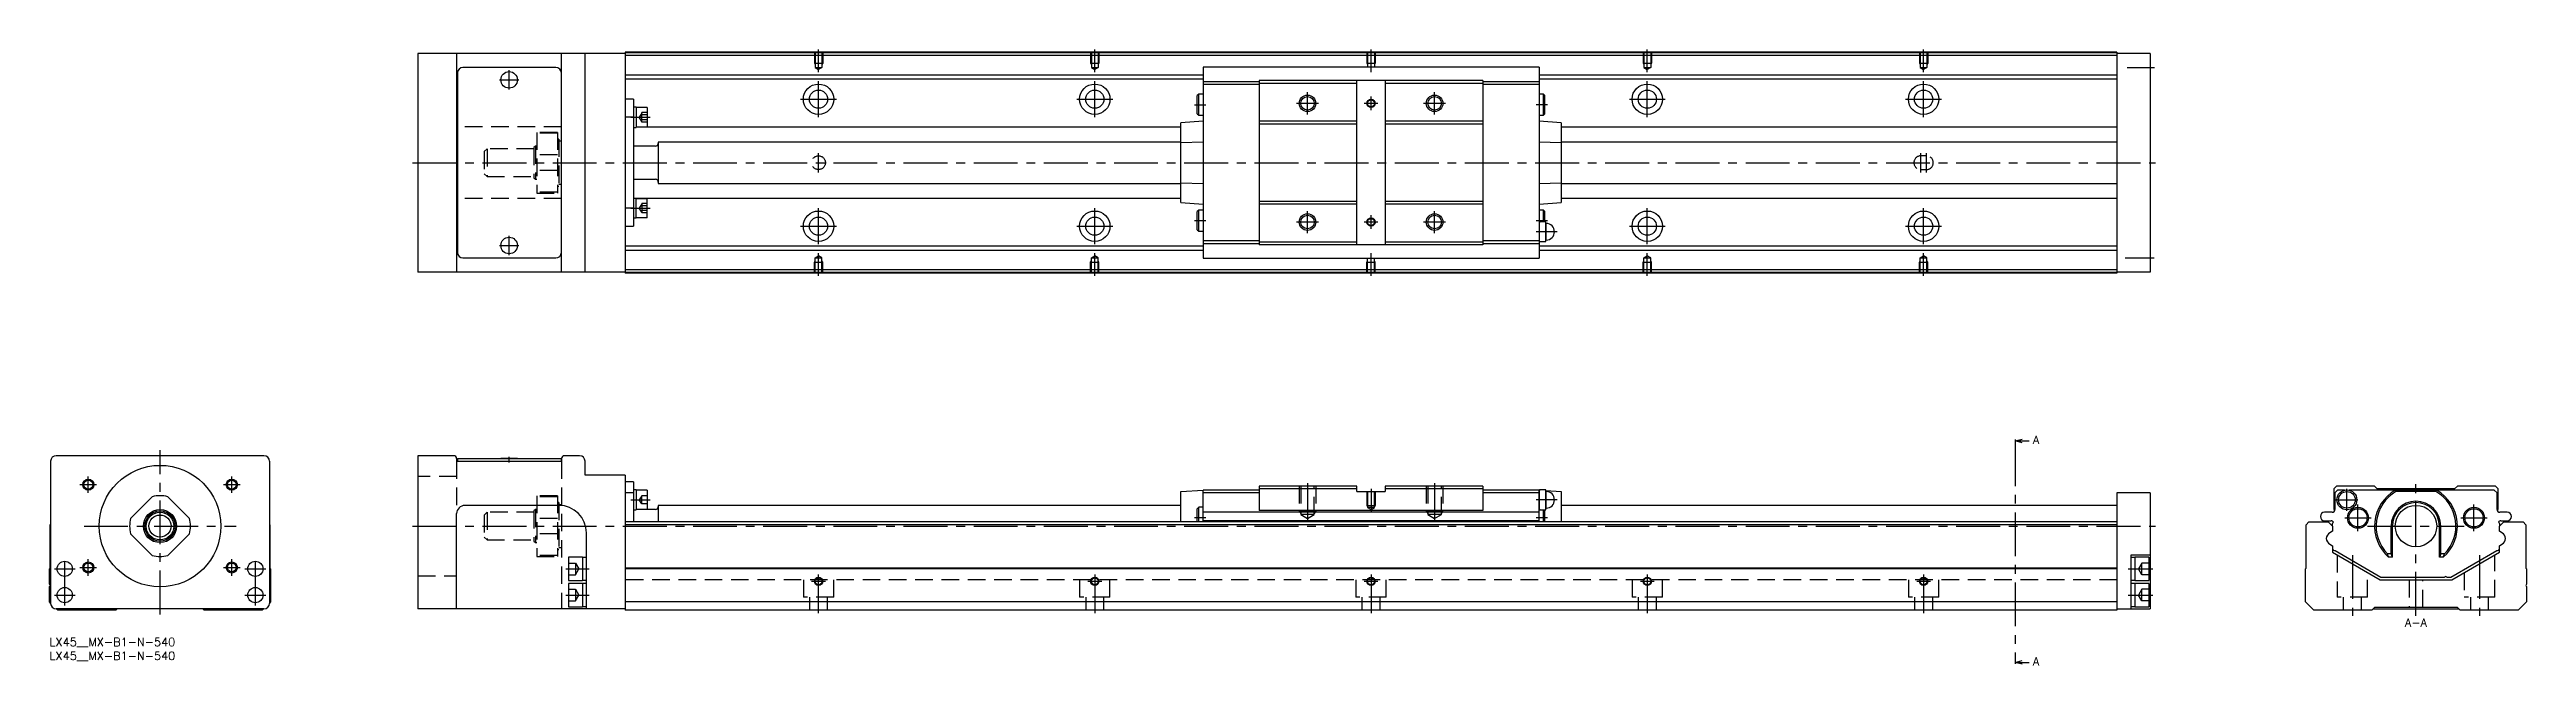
# Model space of a CAD drawing. Extents: x 0 to 897, y -10 to 213.
import ezdxf

# ---------------------------------------------------------------- set-up
doc = ezdxf.new("R2010")
doc.units = 0
doc.header["$LTSCALE"] = 0.5
doc.linetypes.add('CENTER', pattern=[50.8, 31.75, -6.35, 6.35, -6.35])
doc.linetypes.add('DASHED', pattern=[19.05, 12.7, -6.35])
for name, color, linetype in [('MSM_CENTER', 1, 'CENTER'), ('MSM_CONTINUOUS', 7, 'CONTINUOUS'), ('MSM_DASHED', 4, 'DASHED'), ('MSM_NARROW', 5, 'CONTINUOUS'), ('MSM_PART_NUMBER', 7, 'CONTINUOUS')]:
    doc.layers.add(name, color=color, linetype=linetype)
doc.styles.get("Standard").update_dxf_attribs({"font": 'txt.shx', "height": 3, "bigfont": 'bigfont.shx'})

# ---------------------------------------------------------------- blocks, each defined once
blk = doc.blocks.new('*U3')
at = {"layer": 'MSM_PART_NUMBER'}
blk.add_text('LX45__MX-B1-N-540', height=3, dxfattribs=at).set_placement((0, -3))
blk = doc.blocks.new('*U4')
at = {"layer": 'MSM_PART_NUMBER'}
blk.add_text('LX45__MX-B1-N-540', height=3, dxfattribs=at).set_placement((0, -8))

msp = doc.modelspace()

# ---------------------------------------------------------------- linework, layer by layer
at = {"layer": 'MSM_CENTER'}
for p, q in [((278.36, 204.91), (278.36, 213.12)), ((378.36, 204.91), (378.36, 213.12)), ((478.36, 204.91), (478.36, 213.12)), ((578.36, 204.91), (578.36, 213.12)), ((678.36, 204.91), (678.36, 213.12)), ((752.03, 206.62), (761.98, 206.62)), ((162.86, 202.12), (169.86, 202.12)), ((166.36, 198.62), (166.36, 205.62)), ((278.36, 188.62), (278.36, 201.62)), ((378.36, 188.62), (378.36, 201.62)), ((455.36, 189.62), (455.36, 197.62)), ((501.36, 189.62), (501.36, 197.62)), ((578.36, 188.62), (578.36, 201.62)), ((678.36, 188.62), (678.36, 201.62)), ((210.36, 188.58), (217.36, 188.58)), ((271.86, 195.12), (284.85, 195.12)), ((371.86, 195.12), (384.86, 195.12)), ((414.46, 193.12), (418.56, 193.12)), ((459.36, 193.62), (451.36, 193.62)), ((480.86, 193.62), (475.86, 193.62)), ((478.36, 191.12), (478.36, 196.12)), ((505.36, 193.62), (497.36, 193.62)), ((542.26, 193.12), (538.16, 193.12)), ((571.86, 195.12), (584.86, 195.12)), ((671.86, 195.12), (684.86, 195.12)), ((131.36, 172.12), (762.36, 172.12)), ((278.36, 168.62), (278.36, 175.62)), ((677.36, 168.62), (677.36, 175.62)), ((679.36, 168.62), (679.36, 175.62)), ((210.36, 155.67), (217.36, 155.67)), ((278.36, 142.62), (278.36, 155.62)), ((378.36, 142.62), (378.36, 155.62)), ((455.36, 146.62), (455.36, 154.62)), ((478.36, 148.12), (478.36, 153.12)), ((501.36, 146.62), (501.36, 154.62)), ((578.36, 142.62), (578.36, 155.62)), ((678.36, 142.62), (678.36, 155.62)), ((166.36, 138.62), (166.36, 145.62)), ((271.86, 149.12), (284.86, 149.12)), ((371.86, 149.12), (384.86, 149.12)), ((418.56, 151.12), (414.46, 151.12)), ((459.36, 150.62), (451.36, 150.62)), ((480.86, 150.62), (475.86, 150.62)), ((505.36, 150.62), (497.36, 150.62)), ((542.26, 151.12), (538.16, 151.12)), ((545.76, 147.12), (538.16, 147.12)), ((571.86, 149.12), (584.86, 149.12)), ((671.86, 149.12), (684.86, 149.12)), ((162.86, 142.12), (169.86, 142.12)), ((278.36, 131.12), (278.36, 139.33)), ((378.36, 131.12), (378.36, 139.33)), ((478.36, 131.12), (478.36, 139.33)), ((578.36, 131.12), (578.36, 139.33)), ((678.36, 131.12), (678.36, 139.33)), ((751.36, 137.62), (761.86, 137.62)), ((40, 8.5), (40, 68)), ((166.36, 63.5), (166.36, 65.6)), ((711.52, 70.87), (711.52, -8.37)), ((11.02, 55.5), (17.02, 55.5)), ((14.02, 52.5), (14.02, 58.5)), ((62.98, 55.5), (68.98, 55.5)), ((65.98, 52.5), (65.98, 58.5)), ((455.36, 56), (455.36, 42.3)), ((478.36, 54), (478.36, 45.5)), ((501.36, 56), (501.36, 42.3)), ((831.59, 46), (831.59, 54)), ((856.59, 8), (856.59, 56)), ((210.36, 50), (217.36, 50)), ((545.76, 50), (538.16, 50)), ((827.59, 50), (835.59, 50)), ((835.59, 38.7), (835.59, 48.3)), ((877.59, 38.7), (877.59, 48.3)), ((12.5, 40.5), (67.5, 40.5)), ((131.36, 40.5), (762.36, 40.5)), ((418.56, 43.5), (414.46, 43.5)), ((542.26, 43.5), (538.16, 43.5)), ((830.79, 43.5), (840.39, 43.5)), ((839.09, 40.5), (874.09, 40.5)), ((872.79, 43.5), (882.39, 43.5)), ((5.5, 11.75), (5.5, 28.75)), ((14.02, 22.5), (14.02, 28.5)), ((65.98, 22.5), (65.98, 28.5)), ((74.5, 11.75), (74.5, 28.75)), ((833.59, 29.97), (833.59, 8)), ((879.59, 29.97), (879.59, 8)), ((1.75, 25), (9.25, 25)), ((11.02, 25.5), (17.02, 25.5)), ((62.98, 25.5), (68.98, 25.5)), ((70.75, 25), (78.25, 25)), ((186.86, 25), (195.36, 25)), ((275.86, 20.5), (280.86, 20.5)), ((278.36, 9), (278.36, 23)), ((375.86, 20.5), (380.86, 20.5)), ((378.36, 23), (378.36, 9)), ((475.86, 20.5), (480.86, 20.5)), ((478.36, 23), (478.36, 9)), ((575.86, 20.5), (580.86, 20.5)), ((578.36, 23), (578.36, 9)), ((675.86, 20.5), (680.86, 20.5)), ((678.36, 23), (678.36, 9)), ((752.36, 25), (761.36, 25)), ((1.75, 15.5), (9.25, 15.5)), ((70.75, 15.5), (78.25, 15.5)), ((186.86, 15.5), (195.36, 15.5)), ((752.36, 15.5), (761.36, 15.5))]:
    msp.add_line(p, q, dxfattribs=at)
at = {"layer": 'MSM_CONTINUOUS'}
for p, q in [((133.36, 211.72), (133.36, 132.52)), ((208.36, 211.72), (133.36, 211.72)), ((147.36, 211.72), (147.36, 132.52)), ((183.26, 206.62), (149.66, 206.62)), ((185.36, 132.52), (185.36, 211.72)), ((193.86, 132.52), (193.86, 211.72)), ((748.36, 212.12), (208.36, 212.12)), ((208.36, 212.12), (208.36, 132.12)), ((748.36, 211.92), (208.36, 211.92)), ((748.36, 210.92), (208.36, 210.92)), ((417.56, 206.72), (417.56, 137.52)), ((539.16, 206.72), (417.56, 206.72)), ((539.16, 206.72), (539.16, 137.52)), ((748.36, 212.12), (748.36, 132.12)), ((760.36, 211.72), (748.36, 211.72)), ((760.36, 211.72), (760.36, 132.52)), ((147.66, 202.22), (147.36, 202.22)), ((147.66, 197.72), (147.36, 197.72)), ((147.66, 204.62), (147.66, 139.62)), ((185.26, 139.62), (185.26, 204.62)), ((185.36, 202.22), (185.26, 202.22)), ((185.36, 197.72), (185.26, 197.72)), ((417.56, 203.87), (208.36, 203.87)), ((417.56, 202.37), (208.36, 202.37)), ((437.86, 201.47), (417.56, 201.47)), ((437.86, 200.47), (417.56, 200.47)), ((518.86, 201.87), (437.86, 201.87)), ((437.86, 201.87), (437.86, 142.37)), ((473.26, 200.87), (437.86, 200.87)), ((473.26, 142.37), (473.26, 201.87)), ((483.46, 201.87), (483.46, 142.37)), ((518.86, 200.87), (483.46, 200.87)), ((518.86, 201.87), (518.86, 142.37)), ((539.16, 201.47), (518.86, 201.47)), ((539.16, 200.47), (518.86, 200.47)), ((748.36, 203.87), (539.16, 203.87)), ((748.36, 202.37), (539.16, 202.37)), ((211.36, 195.12), (208.36, 195.12)), ((211.36, 188.65), (208.36, 188.65)), ((211.36, 195.12), (211.36, 149.12)), ((212.36, 192.23), (211.36, 192.23)), ((212.36, 192.23), (212.36, 184.93)), ((216.36, 192.08), (212.36, 192.08)), ((216.36, 192.08), (216.36, 185.08)), ((415.96, 196.92), (415.46, 196.42)), ((415.46, 189.82), (415.46, 196.42)), ((415.46, 189.82), (415.96, 189.32)), ((415.96, 189.32), (415.96, 196.92)), ((417.56, 196.92), (415.96, 196.92)), ((415.96, 189.32), (417.56, 189.32)), ((540.76, 196.92), (539.16, 196.92)), ((539.16, 189.32), (540.76, 189.32)), ((541.26, 196.42), (540.76, 196.92)), ((540.76, 189.32), (540.76, 196.92)), ((540.76, 189.32), (541.26, 189.82)), ((541.26, 189.82), (541.26, 196.42)), ((147.66, 185.12), (147.36, 185.12)), ((185.36, 185.12), (185.26, 185.12)), ((185.36, 179.87), (185.26, 179.87)), ((211.36, 184.93), (212.36, 184.93)), ((212.36, 185.08), (216.36, 185.08)), ((409.56, 185.05), (212.36, 185.05)), ((220.36, 179.62), (220.36, 164.62)), ((409.56, 179.62), (220.36, 179.62)), ((417.56, 187.12), (409.56, 186.57)), ((409.56, 157.68), (409.56, 186.57)), ((417.56, 179.61), (409.56, 179.36)), ((473.26, 187.12), (437.86, 187.12)), ((473.26, 186.12), (437.86, 186.12)), ((518.86, 187.12), (483.46, 187.12)), ((518.86, 186.12), (483.46, 186.12)), ((547.16, 186.57), (539.16, 187.12)), ((547.16, 179.36), (539.16, 179.61)), ((547.16, 186.57), (547.16, 157.68)), ((748.36, 185.05), (547.16, 185.05)), ((748.36, 179.62), (547.16, 179.62)), ((219.36, 178.12), (211.36, 178.12)), ((185.26, 164.37), (185.36, 164.37)), ((211.36, 166.12), (219.36, 166.12)), ((220.36, 164.62), (409.56, 164.62)), ((409.56, 164.89), (417.56, 164.64)), ((539.16, 164.64), (547.16, 164.89)), ((547.16, 164.62), (748.36, 164.62)), ((147.66, 159.12), (147.36, 159.12)), ((185.36, 159.12), (185.26, 159.12)), ((211.36, 155.6), (208.36, 155.6)), ((211.36, 159.32), (212.36, 159.32)), ((212.36, 152.02), (212.36, 159.32)), ((409.56, 159.2), (212.36, 159.2)), ((212.36, 159.17), (216.36, 159.17)), ((216.36, 152.17), (216.36, 159.17)), ((409.56, 157.68), (417.56, 157.12)), ((415.96, 154.92), (415.46, 154.42)), ((415.46, 147.82), (415.46, 154.42)), ((415.96, 147.32), (415.96, 154.92)), ((417.56, 154.92), (415.96, 154.92)), ((473.26, 158.12), (437.86, 158.12)), ((473.26, 157.12), (437.86, 157.12)), ((518.86, 158.12), (483.46, 158.12)), ((518.86, 157.12), (483.46, 157.12)), ((539.16, 157.12), (547.16, 157.68)), ((540.76, 154.92), (539.16, 154.92)), ((541.26, 154.42), (540.76, 154.92)), ((540.76, 150.72), (540.76, 154.92)), ((541.26, 150.72), (541.26, 154.42)), ((748.36, 159.2), (547.16, 159.2)), ((147.66, 146.52), (147.36, 146.52)), ((185.36, 146.52), (185.26, 146.52)), ((208.36, 149.12), (211.36, 149.12)), ((212.36, 152.02), (211.36, 152.02)), ((216.36, 152.17), (212.36, 152.17)), ((415.46, 147.82), (415.96, 147.32)), ((415.96, 147.32), (417.56, 147.32)), ((437.86, 143.77), (417.56, 143.77)), ((539.16, 143.77), (518.86, 143.77)), ((539.32, 150.72), (539.16, 150.12)), ((539.16, 144.12), (539.32, 143.52)), ((539.32, 143.52), (539.32, 150.72)), ((541.6, 150.72), (539.32, 150.72)), ((539.32, 143.52), (541.6, 143.52)), ((541.6, 143.52), (541.6, 150.72)), ((541.76, 150.12), (541.6, 150.72)), ((541.6, 143.52), (541.76, 144.12)), ((541.76, 144.12), (541.76, 150.12)), ((147.36, 142.02), (147.66, 142.02)), ((149.66, 137.62), (183.26, 137.62)), ((185.26, 142.02), (185.36, 142.02)), ((417.56, 141.87), (208.36, 141.87)), ((417.56, 140.37), (208.36, 140.37)), ((437.86, 142.77), (417.56, 142.77)), ((417.56, 137.52), (539.16, 137.52)), ((473.26, 143.37), (437.86, 143.37)), ((518.86, 142.37), (437.86, 142.37)), ((518.86, 143.37), (483.46, 143.37)), ((539.16, 142.77), (518.86, 142.77)), ((748.36, 141.87), (539.16, 141.87)), ((748.36, 140.37), (539.16, 140.37)), ((208.36, 132.52), (133.36, 132.52)), ((748.36, 133.32), (208.36, 133.32)), ((748.36, 132.32), (208.36, 132.32)), ((748.36, 132.12), (208.36, 132.12)), ((760.36, 132.52), (748.36, 132.52)), ((711.52, 71.37), (714.02, 72.04)), ((711.52, 71.87), (711.52, 70.87)), ((0.4, 64), (0.4, 12.5)), ((77.6, 66), (2.4, 66)), ((79.6, 64), (79.6, 12.5)), ((146.36, 66), (133.36, 66)), ((133.36, 66), (133.36, 10.5)), ((147.36, 65), (147.36, 64)), ((147.36, 64), (185.36, 64)), ((147.66, 65), (147.66, 64)), ((147.66, 65), (185.26, 65)), ((163.36, 65.1), (169.36, 65.1)), ((163.36, 65.1), (163.36, 65)), ((169.36, 65), (169.36, 65.1)), ((185.26, 65), (185.26, 64)), ((185.36, 64), (185.36, 65)), ((191.86, 66), (186.36, 66)), ((193.86, 59), (193.86, 64)), ((711.52, 71.37), (716.52, 71.37)), ((714.02, 70.7), (711.52, 71.37)), ((208.36, 59), (193.86, 59)), ((208.36, 59), (208.36, 10)), ((211.36, 56.5), (208.36, 56.5)), ((211.36, 56.5), (211.36, 42)), ((473.26, 55), (437.86, 55)), ((437.86, 55), (437.86, 46.15)), ((473.26, 54), (437.86, 54)), ((473.26, 53), (473.26, 55)), ((483.46, 55), (483.46, 53)), ((518.86, 55), (483.46, 55)), ((518.86, 54), (483.46, 54)), ((518.86, 55), (518.86, 46.15)), ((827.84, 55), (826.84, 54)), ((826.84, 54), (826.84, 46.62)), ((841.59, 55), (827.84, 55)), ((842.59, 54), (841.59, 55)), ((870.59, 54), (842.59, 54)), ((871.59, 55), (870.59, 54)), ((885.34, 55), (871.59, 55)), ((886.34, 54), (885.34, 55)), ((886.34, 46.62), (886.34, 54)), ((29.36, 43.3), (37.2, 51.14)), ((42.8, 51.14), (50.64, 43.3)), ((147.36, 10.5), (147.36, 45)), ((184.36, 48), (150.36, 48)), ((211.36, 52.5), (208.36, 52.5)), ((212.36, 53.65), (211.36, 53.65)), ((211.36, 46.35), (212.36, 46.35)), ((212.36, 53.65), (212.36, 46.35)), ((216.36, 53.5), (212.36, 53.5)), ((219.36, 46.5), (212.36, 46.5)), ((216.36, 53.5), (216.36, 46.5)), ((220.36, 48), (220.36, 42)), ((409.56, 48), (220.36, 48)), ((409.56, 53), (417.56, 53.5)), ((409.56, 42), (409.56, 53)), ((415.96, 47.3), (415.46, 46.8)), ((415.46, 42), (415.46, 46.8)), ((415.96, 42), (415.96, 47.3)), ((417.56, 47.3), (415.96, 47.3)), ((437.86, 53.5), (417.56, 53.5)), ((417.56, 42), (417.56, 53.5)), ((437.86, 52.5), (417.56, 52.5)), ((539.16, 45.5), (417.56, 45.5)), ((518.86, 46.15), (437.86, 46.15)), ((473.26, 53), (483.46, 53)), ((539.16, 53.5), (518.86, 53.5)), ((539.16, 52.5), (518.86, 52.5)), ((539.32, 53.6), (539.16, 53)), ((539.16, 53.5), (539.29, 53.49)), ((539.16, 42), (539.16, 53.5)), ((539.16, 47), (539.32, 46.4)), ((539.32, 46.4), (539.32, 53.6)), ((541.6, 53.6), (539.32, 53.6)), ((539.32, 46.4), (541.6, 46.4)), ((540.76, 42), (540.76, 46.4)), ((541.26, 42), (541.26, 46.4)), ((541.76, 53), (541.6, 53.6)), ((541.6, 46.4), (541.6, 53.6)), ((541.6, 46.4), (541.76, 47)), ((541.67, 53.34), (547.16, 53)), ((541.76, 47), (541.76, 53)), ((547.16, 53), (547.16, 42)), ((748.36, 48), (547.16, 48)), ((760.36, 52.5), (748.36, 52.5)), ((748.36, 52.5), (748.36, 10)), ((760.36, 52.5), (760.36, 10.5)), ((826.24, 45.5), (823.54, 45.5)), ((828.24, 53.5), (827.24, 52.5)), ((827.24, 52.5), (827.24, 46.5)), ((830.74, 53.5), (828.24, 53.5)), ((884.94, 53.5), (832.43, 53.5)), ((849.1, 53.5), (849.35, 53)), ((863.82, 53), (849.35, 53)), ((863.82, 53), (864.07, 53.5)), ((885.94, 52.5), (884.94, 53.5)), ((885.94, 46.5), (885.94, 52.5)), ((889.64, 45.5), (886.94, 45.5)), ((0.2, 41), (0.4, 41.2)), ((0.2, 25.2), (0.2, 41)), ((37.2, 29.86), (29.36, 37.7)), ((50.64, 37.7), (42.8, 29.86)), ((79.6, 41.2), (79.8, 41)), ((79.8, 41), (79.8, 25.2)), ((194.36, 10.5), (194.36, 38)), ((748.36, 42), (208.36, 42)), ((748.36, 41), (208.36, 41)), ((539.16, 42.4), (417.56, 42.4)), ((816.79, 41), (817.79, 42)), ((816.79, 25.2), (816.79, 41)), ((817.79, 42), (824.84, 42)), ((823.54, 42.4), (825.84, 42.4)), ((824.84, 42), (826.34, 40.5)), ((826.34, 38.61), (825.44, 38.1)), ((826.29, 41.2), (826.29, 40.55)), ((826.34, 40.5), (826.34, 38.61)), ((847.59, 30.44), (847.59, 40.5)), ((848.09, 29.22), (848.09, 40.5)), ((865.09, 29.22), (865.09, 40.5)), ((865.59, 30.44), (865.59, 40.5)), ((886.84, 40.5), (888.34, 42)), ((886.84, 38.61), (886.84, 40.5)), ((887.73, 38.1), (886.84, 38.61)), ((886.89, 40.55), (886.89, 41.2)), ((887.34, 42.4), (889.64, 42.4)), ((888.34, 42), (895.39, 42)), ((895.39, 42), (896.39, 41)), ((896.39, 41), (896.39, 25.2)), ((192.86, 29.25), (187.86, 29.25)), ((187.86, 29.25), (187.86, 20.75)), ((192.86, 29.25), (192.86, 20.75)), ((194.36, 29.15), (192.86, 29.15)), ((760.36, 30), (753.36, 30)), ((753.36, 30), (753.36, 10.5)), ((754.86, 29.15), (753.36, 29.15)), ((759.86, 29.25), (754.86, 29.25)), ((754.86, 29.25), (754.86, 20.75)), ((759.86, 29.25), (759.86, 20.75)), ((825.44, 33.9), (826.34, 33.39)), ((826.34, 33.39), (826.34, 31)), ((826.34, 31), (843.66, 21)), ((827.09, 31.61), (827.29, 31.61)), ((827.29, 31.61), (843.92, 22)), ((847.59, 30.44), (846.23, 30.44)), ((848.09, 29.22), (846.7, 29.22)), ((848.09, 29.22), (847.59, 30.44)), ((865.59, 30.44), (865.09, 29.22)), ((866.47, 29.22), (865.09, 29.22)), ((866.95, 30.44), (865.59, 30.44)), ((869.25, 22), (885.89, 31.61)), ((869.52, 21), (886.84, 31)), ((885.89, 31.61), (886.09, 31.61)), ((886.84, 33.39), (887.73, 33.9)), ((886.84, 31), (886.84, 33.39)), ((0, 25), (0.2, 25.2)), ((0, 19.4), (0, 25)), ((0, 13), (0, 18.6)), ((79.8, 25.2), (80, 25)), ((80, 25), (80, 13)), ((187.86, 20.75), (192.86, 20.75)), ((192.86, 19.75), (187.86, 19.75)), ((187.86, 19.75), (187.86, 11.25)), ((192.86, 20.85), (194.36, 20.85)), ((192.86, 19.75), (192.86, 11.25)), ((194.36, 19.65), (192.86, 19.65)), ((748.36, 25.2), (208.36, 25.2)), ((748.36, 25), (208.36, 25)), ((753.36, 20.85), (754.86, 20.85)), ((754.86, 19.65), (753.36, 19.65)), ((754.86, 20.75), (759.86, 20.75)), ((759.86, 19.75), (754.86, 19.75)), ((754.86, 19.75), (754.86, 11.25)), ((759.86, 19.75), (759.86, 11.25)), ((816.59, 25), (816.79, 25.2)), ((816.59, 13), (816.59, 25)), ((843.66, 21), (869.52, 21)), ((843.92, 22), (866.94, 22)), ((867.74, 22), (869.25, 22)), ((896.39, 25.2), (896.59, 25)), ((896.59, 25), (896.59, 19.4)), ((896.59, 18.6), (896.59, 13)), ((0.4, 12.6), (0, 13)), ((77.6, 10.5), (2.4, 10.5)), ((3, 10), (2.5, 10.5)), ((24, 10), (3, 10)), ((24.5, 10.5), (24, 10)), ((56, 10), (55.5, 10.5)), ((77, 10), (56, 10)), ((77.5, 10.5), (77, 10)), ((80, 13), (79.6, 12.6)), ((208.36, 10.5), (133.36, 10.5)), ((187.86, 11.25), (192.86, 11.25)), ((192.86, 11.35), (194.36, 11.35)), ((748.36, 13), (208.36, 13)), ((748.36, 10), (208.36, 10)), ((748.36, 10.5), (760.36, 10.5)), ((753.36, 11.35), (754.86, 11.35)), ((754.86, 11.25), (759.86, 11.25)), ((819.59, 10), (816.59, 13)), ((840.59, 10), (819.59, 10)), ((841.59, 11), (840.59, 10)), ((841.09, 10.5), (872.09, 10.5)), ((871.59, 11), (841.59, 11)), ((872.59, 10), (871.59, 11)), ((893.59, 10), (872.59, 10)), ((896.59, 13), (893.59, 10)), ((711.52, -8.87), (714.02, -8.2)), ((711.52, -8.37), (711.52, -9.37)), ((711.52, -8.87), (716.52, -8.87)), ((714.02, -9.54), (711.52, -8.87))]:
    msp.add_line(p, q, dxfattribs=at)
for centre, radius in [((166.36, 202.12), 3), ((278.36, 195.12), 5.5), ((278.36, 195.12), 3.3), ((378.36, 195.12), 5.5), ((378.36, 195.12), 3.3), ((578.36, 195.12), 5.5), ((578.36, 195.12), 3.3), ((678.36, 195.12), 5.5), ((678.36, 195.12), 3.3), ((455.36, 193.62), 2.46), ((478.36, 193.62), 1.23), ((501.36, 193.62), 2.46), ((278.36, 149.12), 5.5), ((278.36, 149.12), 3.3), ((378.36, 149.12), 5.5), ((378.36, 149.12), 3.3), ((455.36, 150.62), 2.46), ((501.36, 150.62), 2.46), ((578.36, 149.12), 5.5), ((578.36, 149.12), 3.3), ((678.36, 149.12), 5.5), ((678.36, 149.12), 3.3), ((166.36, 142.12), 3), ((478.36, 150.62), 1.23), ((14.02, 55.5), 1.62), ((40, 40.5), 22), ((65.98, 55.5), 1.62), ((40, 40.5), 6), ((40, 40.5), 5.5), ((40, 40.5), 5), ((831.59, 50), 3.6), ((831.59, 50), 3), ((835.59, 43.5), 3.8), ((835.59, 43.5), 3.3), ((856.59, 40.5), 7.5), ((877.59, 43.5), 3.8), ((877.59, 43.5), 3.3), ((40, 40.5), 4), ((5.5, 25), 2.75), ((14.02, 25.5), 1.62), ((65.98, 25.5), 1.62), ((74.5, 25), 2.75), ((5.5, 15.5), 2.75), ((74.5, 15.5), 2.75), ((278.36, 20.5), 1.23), ((378.36, 20.5), 1.23), ((478.36, 20.5), 1.23), ((578.36, 20.5), 1.23), ((678.36, 20.5), 1.23)]:
    msp.add_circle(centre, radius, dxfattribs=at)
for centre, radius, start, end in [((149.66, 204.62), 2, 90, 180), ((183.26, 204.62), 2, 0, 90), ((219.36, 179.12), 1, 270, 0), ((219.36, 165.12), 1, 0, 90), ((541.76, 147.12), 3, 270, 90), ((149.66, 139.62), 2, 180, 270), ((183.26, 139.62), 2, 270, 0), ((2.4, 64), 2, 90, 180), ((77.6, 64), 2, 0, 90), ((146.36, 65), 1, 360, 90), ((186.36, 65), 1, 90, 180), ((191.86, 64), 2, 360, 90), ((40, 40.5), 11, 75.27264, 104.72736), ((150.36, 45), 3, 90, 180), ((184.36, 38), 10, 0, 90), ((219.36, 47.5), 1, 270, 0), ((541.76, 50), 3, 270, 90), ((823.54, 43.95), 1.55, 90, 270), ((826.24, 46.5), 1, 270, 0), ((827.34, 46.62), 0.5, 180, 251.07258), ((856.59, 40.5), 15, 119.92643, 228.76392), ((856.59, 40.5), 14.44, 120.05097, 224.15139), ((856.59, 40.5), 9, 0, 180), ((856.59, 40.5), 8.5, 0, 180), ((856.59, 40.5), 14.44, 315.84861, 59.94903), ((856.59, 40.5), 15, 311.23608, 60.07357), ((886.94, 46.5), 1, 180, 270), ((885.84, 46.62), 0.5, 289.00551, 0), ((889.64, 43.95), 1.55, 270, 90), ((40, 40.5), 11, 165.27264, 194.72736), ((40, 40.5), 11, 345.27264, 14.72736), ((826.74, 35.85), 2.6, 120.00003, 176.58933), ((826.74, 36.15), 2.6, 183.41067, 239.99996), ((825.84, 41.4), 1, 30.09191, 90), ((827.09, 41.2), 0.8, 118.74892, 180), ((887.34, 41.4), 1, 90, 149.90809), ((886.09, 41.2), 0.8, 0, 61.25108), ((886.43, 35.85), 2.6, 3.41067, 59.99996), ((886.43, 36.15), 2.6, 300.00004, 356.58933), ((40, 40.5), 11, 255.27264, 284.72736), ((827.09, 32.41), 0.8, 200.37237, 270), ((886.08, 45.2), 42.5, 200.31634, 202.08228), ((827.11, 45.19), 42.48, 337.91729, 339.6841), ((886.09, 32.41), 0.8, 270, 339.63587), ((-0.3, 19), 0.5, 306.8699, 53.1301), ((867.34, 21.7), 0.5, 36.8699, 143.1301), ((896.89, 19), 0.5, 126.8699, 233.1301), ((2.4, 12.5), 2, 180, 270), ((77.6, 12.5), 2, 270, 0)]:
    msp.add_arc(centre, radius, start, end, dxfattribs=at)
at = {"layer": 'MSM_DASHED'}
for p, q in [((276.86, 212.12), (276.86, 208.12)), ((276.86, 208.12), (277.13, 207.66)), ((276.86, 208.12), (279.86, 208.12)), ((277.13, 212.12), (277.13, 206.62)), ((277.13, 206.62), (278.36, 205.91)), ((277.13, 206.62), (279.59, 206.62)), ((279.59, 206.62), (278.36, 205.91)), ((279.59, 212.12), (279.59, 206.62)), ((279.86, 208.12), (279.59, 207.66)), ((279.86, 212.12), (279.86, 208.12)), ((376.86, 212.12), (376.86, 208.12)), ((376.86, 208.12), (379.86, 208.12)), ((376.86, 208.12), (377.13, 207.66)), ((377.13, 212.12), (377.13, 206.62)), ((377.13, 206.62), (379.59, 206.62)), ((377.13, 206.62), (378.36, 205.91)), ((379.59, 206.62), (378.36, 205.91)), ((379.59, 212.12), (379.59, 206.62)), ((379.86, 208.12), (379.59, 207.66)), ((379.86, 212.12), (379.86, 208.12)), ((476.86, 212.12), (476.86, 208.12)), ((476.86, 208.12), (479.86, 208.12)), ((476.86, 208.12), (477.13, 207.66)), ((477.13, 212.12), (477.13, 206.72)), ((479.59, 212.12), (479.59, 206.72)), ((479.86, 208.12), (479.59, 207.66)), ((479.86, 212.12), (479.86, 208.12)), ((576.86, 212.12), (576.86, 208.12)), ((576.86, 208.12), (579.86, 208.12)), ((576.86, 208.12), (577.13, 207.66)), ((577.13, 212.12), (577.13, 206.62)), ((577.13, 206.62), (579.59, 206.62)), ((577.13, 206.62), (578.36, 205.91)), ((579.59, 206.62), (578.36, 205.91)), ((579.59, 212.12), (579.59, 206.62)), ((579.86, 208.12), (579.59, 207.66)), ((579.86, 212.12), (579.86, 208.12)), ((676.86, 212.12), (676.86, 208.12)), ((676.86, 208.12), (679.86, 208.12)), ((676.86, 208.12), (677.13, 207.66)), ((677.13, 212.12), (677.13, 206.62)), ((677.13, 206.62), (679.59, 206.62)), ((677.13, 206.62), (678.36, 205.91)), ((679.59, 206.62), (678.36, 205.91)), ((679.59, 212.12), (679.59, 206.62)), ((679.86, 208.12), (679.59, 207.66)), ((679.86, 212.12), (679.86, 208.12)), ((214.36, 190.08), (213.49, 188.58)), ((214.36, 187.08), (213.49, 188.58)), ((214.36, 186.85), (214.36, 190.31)), ((216.36, 190.31), (214.36, 190.31)), ((216.36, 189.45), (214.36, 189.45)), ((185.26, 185.12), (147.66, 185.12)), ((176.36, 183.12), (176.36, 161.12)), ((183.86, 183.12), (176.36, 183.12)), ((183.86, 182.76), (176.36, 182.76)), ((183.86, 183.12), (183.86, 161.12)), ((184.36, 180.62), (183.86, 180.62)), ((184.36, 180.62), (184.36, 163.62)), ((185.26, 179.87), (184.36, 179.87)), ((216.36, 187.71), (214.36, 187.71)), ((216.36, 186.85), (214.36, 186.85)), ((158.36, 177.12), (157.36, 176.12)), ((157.36, 176.12), (157.36, 168.12)), ((158.36, 177.12), (158.36, 167.12)), ((175.36, 177.12), (158.36, 177.12)), ((175.86, 178.12), (175.36, 177.62)), ((175.36, 177.62), (175.36, 166.62)), ((175.86, 178.12), (175.86, 166.12)), ((176.36, 178.12), (175.86, 178.12)), ((183.86, 174.92), (176.36, 174.92)), ((679.36, 174.62), (677.36, 174.62)), ((157.36, 168.12), (158.36, 167.12)), ((158.36, 167.12), (175.36, 167.12)), ((175.36, 166.62), (175.86, 166.12)), ((175.86, 166.12), (176.36, 166.12)), ((183.86, 169.33), (176.36, 169.33)), ((183.86, 161.49), (176.36, 161.49)), ((183.86, 163.62), (184.36, 163.62)), ((184.36, 164.37), (185.26, 164.37)), ((677.36, 169.62), (679.36, 169.62)), ((185.26, 159.12), (147.66, 159.12)), ((176.36, 161.12), (183.86, 161.12)), ((214.36, 157.17), (213.49, 155.67)), ((214.36, 154.17), (213.49, 155.67)), ((214.36, 157.4), (214.36, 153.94)), ((216.36, 157.4), (214.36, 157.4)), ((216.36, 156.54), (214.36, 156.54)), ((216.36, 154.8), (214.36, 154.8)), ((216.36, 153.94), (214.36, 153.94)), ((276.86, 136.12), (277.13, 136.59)), ((276.86, 132.12), (276.86, 136.12)), ((276.86, 136.12), (279.86, 136.12)), ((277.13, 137.62), (278.36, 138.33)), ((277.13, 132.12), (277.13, 137.62)), ((277.13, 137.62), (279.59, 137.62)), ((279.59, 137.62), (278.36, 138.33)), ((279.59, 132.12), (279.59, 137.62)), ((279.86, 136.12), (279.59, 136.59)), ((279.86, 132.12), (279.86, 136.12)), ((376.86, 136.12), (377.13, 136.59)), ((376.86, 136.12), (379.86, 136.12)), ((376.86, 132.12), (376.86, 136.12)), ((377.13, 137.62), (378.36, 138.33)), ((377.13, 137.62), (379.59, 137.62)), ((377.13, 132.12), (377.13, 137.62)), ((379.59, 137.62), (378.36, 138.33)), ((379.59, 132.12), (379.59, 137.62)), ((379.86, 136.12), (379.59, 136.59)), ((379.86, 132.12), (379.86, 136.12)), ((476.86, 136.12), (477.13, 136.59)), ((476.86, 136.12), (479.86, 136.12)), ((476.86, 132.12), (476.86, 136.12)), ((477.13, 132.12), (477.13, 137.52)), ((479.59, 132.12), (479.59, 137.52)), ((479.86, 136.12), (479.59, 136.59)), ((479.86, 132.12), (479.86, 136.12)), ((576.86, 136.12), (577.13, 136.59)), ((576.86, 136.12), (579.86, 136.12)), ((576.86, 132.12), (576.86, 136.12)), ((577.13, 137.62), (578.36, 138.33)), ((577.13, 137.62), (579.59, 137.62)), ((577.13, 132.12), (577.13, 137.62)), ((579.59, 137.62), (578.36, 138.33)), ((579.59, 132.12), (579.59, 137.62)), ((579.86, 136.12), (579.59, 136.59)), ((579.86, 132.12), (579.86, 136.12)), ((676.86, 136.12), (677.13, 136.59)), ((676.86, 136.12), (679.86, 136.12)), ((676.86, 132.12), (676.86, 136.12)), ((677.13, 137.62), (678.36, 138.33)), ((677.13, 137.62), (679.59, 137.62)), ((677.13, 132.12), (677.13, 137.62)), ((679.59, 137.62), (678.36, 138.33)), ((679.59, 132.12), (679.59, 137.62)), ((679.86, 136.12), (679.59, 136.59)), ((679.86, 132.12), (679.86, 136.12)), ((147.36, 64), (147.36, 45)), ((185.36, 64), (185.36, 10.5)), ((147.36, 58.5), (133.36, 58.5)), ((452.36, 55), (452.36, 46)), ((452.9, 55), (452.9, 44.72)), ((457.82, 44.72), (457.82, 55)), ((458.36, 55), (458.36, 46)), ((498.36, 55), (498.36, 46)), ((498.9, 55), (498.9, 44.72)), ((503.82, 44.72), (503.82, 55)), ((504.36, 55), (504.36, 46)), ((158.36, 45.5), (157.36, 44.5)), ((175.36, 45.5), (158.36, 45.5)), ((158.36, 45.5), (158.36, 35.5)), ((175.86, 46.5), (175.36, 46)), ((175.36, 46), (175.36, 35)), ((176.36, 46.5), (175.86, 46.5)), ((175.86, 46.5), (175.86, 34.5)), ((183.86, 51.5), (176.36, 51.5)), ((176.36, 51.5), (176.36, 29.5)), ((183.86, 51.14), (176.36, 51.14)), ((183.86, 51.5), (183.86, 29.5)), ((184.36, 49), (183.86, 49)), ((184.36, 49), (184.36, 32)), ((185.36, 48.25), (184.36, 48.25)), ((214.36, 51.5), (213.49, 50)), ((214.36, 48.5), (213.49, 50)), ((214.36, 48.5), (214.36, 51.5)), ((216.36, 51.5), (214.36, 51.5)), ((214.36, 50), (216.36, 50)), ((216.36, 48.5), (214.36, 48.5)), ((452.36, 46), (458.36, 46)), ((452.36, 46), (452.9, 45.06)), ((458.36, 46), (457.82, 45.06)), ((476.86, 53), (476.86, 48)), ((476.86, 48), (479.86, 48)), ((476.86, 48), (477.13, 47.53)), ((477.13, 53), (477.13, 47.21)), ((477.13, 47.21), (478.36, 46.5)), ((479.59, 47.21), (477.13, 47.21)), ((478.36, 46.5), (479.59, 47.21)), ((479.59, 47.21), (479.59, 53)), ((479.86, 48), (479.59, 47.53)), ((479.86, 53), (479.86, 48)), ((498.36, 46), (504.36, 46)), ((498.36, 46), (498.9, 45.06)), ((504.36, 46), (503.82, 45.06)), ((157.36, 44.5), (157.36, 36.5)), ((157.36, 36.5), (158.36, 35.5)), ((183.86, 43.3), (176.36, 43.3)), ((183.86, 37.7), (176.36, 37.7)), ((452.9, 44.72), (455.36, 43.3)), ((457.82, 44.72), (452.9, 44.72)), ((455.36, 43.3), (457.82, 44.72)), ((498.9, 44.72), (501.36, 43.3)), ((503.82, 44.72), (498.9, 44.72)), ((501.36, 43.3), (503.82, 44.72)), ((158.36, 35.5), (175.36, 35.5)), ((175.36, 35), (175.86, 34.5)), ((175.86, 34.5), (176.36, 34.5)), ((183.86, 29.86), (176.36, 29.86)), ((176.36, 29.5), (183.86, 29.5)), ((183.86, 32), (184.36, 32)), ((184.36, 32.75), (185.36, 32.75)), ((187.86, 27.12), (190.36, 27.12)), ((190.36, 27.12), (190.36, 22.88)), ((190.36, 27.12), (191.59, 25)), ((757.36, 27.12), (756.13, 25)), ((759.86, 27.12), (757.36, 27.12)), ((757.36, 22.88), (757.36, 27.12)), ((828.09, 29.99), (828.09, 14.7)), ((885.09, 14.7), (885.09, 29.99)), ((133.36, 22.5), (147.36, 22.5)), ((187.86, 25), (190.36, 25)), ((187.86, 22.88), (190.36, 22.88)), ((190.36, 22.88), (191.59, 25)), ((748.36, 25.2), (208.36, 25.2)), ((748.36, 25), (208.36, 25)), ((748.36, 21), (208.36, 21)), ((272.86, 21), (272.86, 14.7)), ((283.86, 14.7), (283.86, 21)), ((372.86, 21), (372.86, 14.7)), ((383.86, 14.7), (383.86, 21)), ((472.86, 21), (472.86, 14.7)), ((483.86, 14.7), (483.86, 21)), ((572.86, 21), (572.86, 14.7)), ((583.86, 14.7), (583.86, 21)), ((672.86, 21), (672.86, 14.7)), ((683.86, 14.7), (683.86, 21)), ((757.36, 22.88), (756.13, 25)), ((757.36, 25), (759.86, 25)), ((759.86, 22.88), (757.36, 22.88)), ((839.09, 14.7), (839.09, 23.64)), ((854.09, 21), (854.09, 11)), ((859.09, 11), (859.09, 21)), ((874.09, 23.64), (874.09, 14.7)), ((187.86, 17.62), (190.36, 17.62)), ((187.86, 15.5), (190.36, 15.5)), ((187.86, 13.38), (190.36, 13.38)), ((190.36, 17.62), (191.59, 15.5)), ((190.36, 17.62), (190.36, 13.38)), ((190.36, 13.38), (191.59, 15.5)), ((283.86, 14.7), (272.86, 14.7)), ((275.06, 14.7), (275.06, 10)), ((281.66, 10), (281.66, 14.7)), ((383.86, 14.7), (372.86, 14.7)), ((375.06, 14.7), (375.06, 10)), ((381.66, 10), (381.66, 14.7)), ((483.86, 14.7), (472.86, 14.7)), ((475.06, 14.7), (475.06, 10)), ((481.66, 10), (481.66, 14.7)), ((583.86, 14.7), (572.86, 14.7)), ((575.06, 14.7), (575.06, 10)), ((581.66, 10), (581.66, 14.7)), ((683.86, 14.7), (672.86, 14.7)), ((675.06, 14.7), (675.06, 10)), ((681.66, 10), (681.66, 14.7)), ((757.36, 17.62), (756.13, 15.5)), ((757.36, 13.38), (756.13, 15.5)), ((757.36, 13.38), (757.36, 17.62)), ((759.86, 17.62), (757.36, 17.62)), ((757.36, 15.5), (759.86, 15.5)), ((759.86, 13.38), (757.36, 13.38)), ((839.09, 14.7), (828.09, 14.7)), ((830.29, 14.7), (830.29, 10)), ((836.89, 10), (836.89, 14.7)), ((885.09, 14.7), (874.09, 14.7)), ((876.29, 14.7), (876.29, 10)), ((882.89, 10), (882.89, 14.7))]:
    msp.add_line(p, q, dxfattribs=at)
msp.add_circle((278.36, 172.12), 2.5, dxfattribs=at)
for centre, start, end in [((677.36, 172.12), 90, 270), ((679.36, 172.12), 270, 90)]:
    msp.add_arc(centre, 2.5, start, end, dxfattribs=at)
at = {"layer": 'MSM_NARROW'}
for centre, radius in [((455.36, 193.62), 3), ((478.36, 193.62), 1.5), ((501.36, 193.62), 3), ((455.36, 150.62), 3), ((501.36, 150.62), 3), ((478.36, 150.62), 1.5), ((14.02, 55.5), 2), ((65.98, 55.5), 2), ((14.02, 25.5), 2), ((65.98, 25.5), 2), ((278.36, 20.5), 1.5), ((378.36, 20.5), 1.5), ((478.36, 20.5), 1.5), ((578.36, 20.5), 1.5), ((678.36, 20.5), 1.5)]:
    msp.add_circle(centre, radius, dxfattribs=at)

# ---------------------------------------------------------------- block references
at = {"layer": 'MSM_CONTINUOUS'}
for name in ['*U3', '*U4']:
    msp.add_blockref(name, (0, 0), dxfattribs=at)

# ---------------------------------------------------------------- texts
at = {"layer": 'MSM_PART_NUMBER'}
for s, p in [('A', (717.94, 70.24)), ('A-A', (852.58, 4.04)), ('A', (717.94, -10))]:
    msp.add_text(s, height=3, dxfattribs=at).set_placement(p)

doc.saveas('drawing.dxf')
